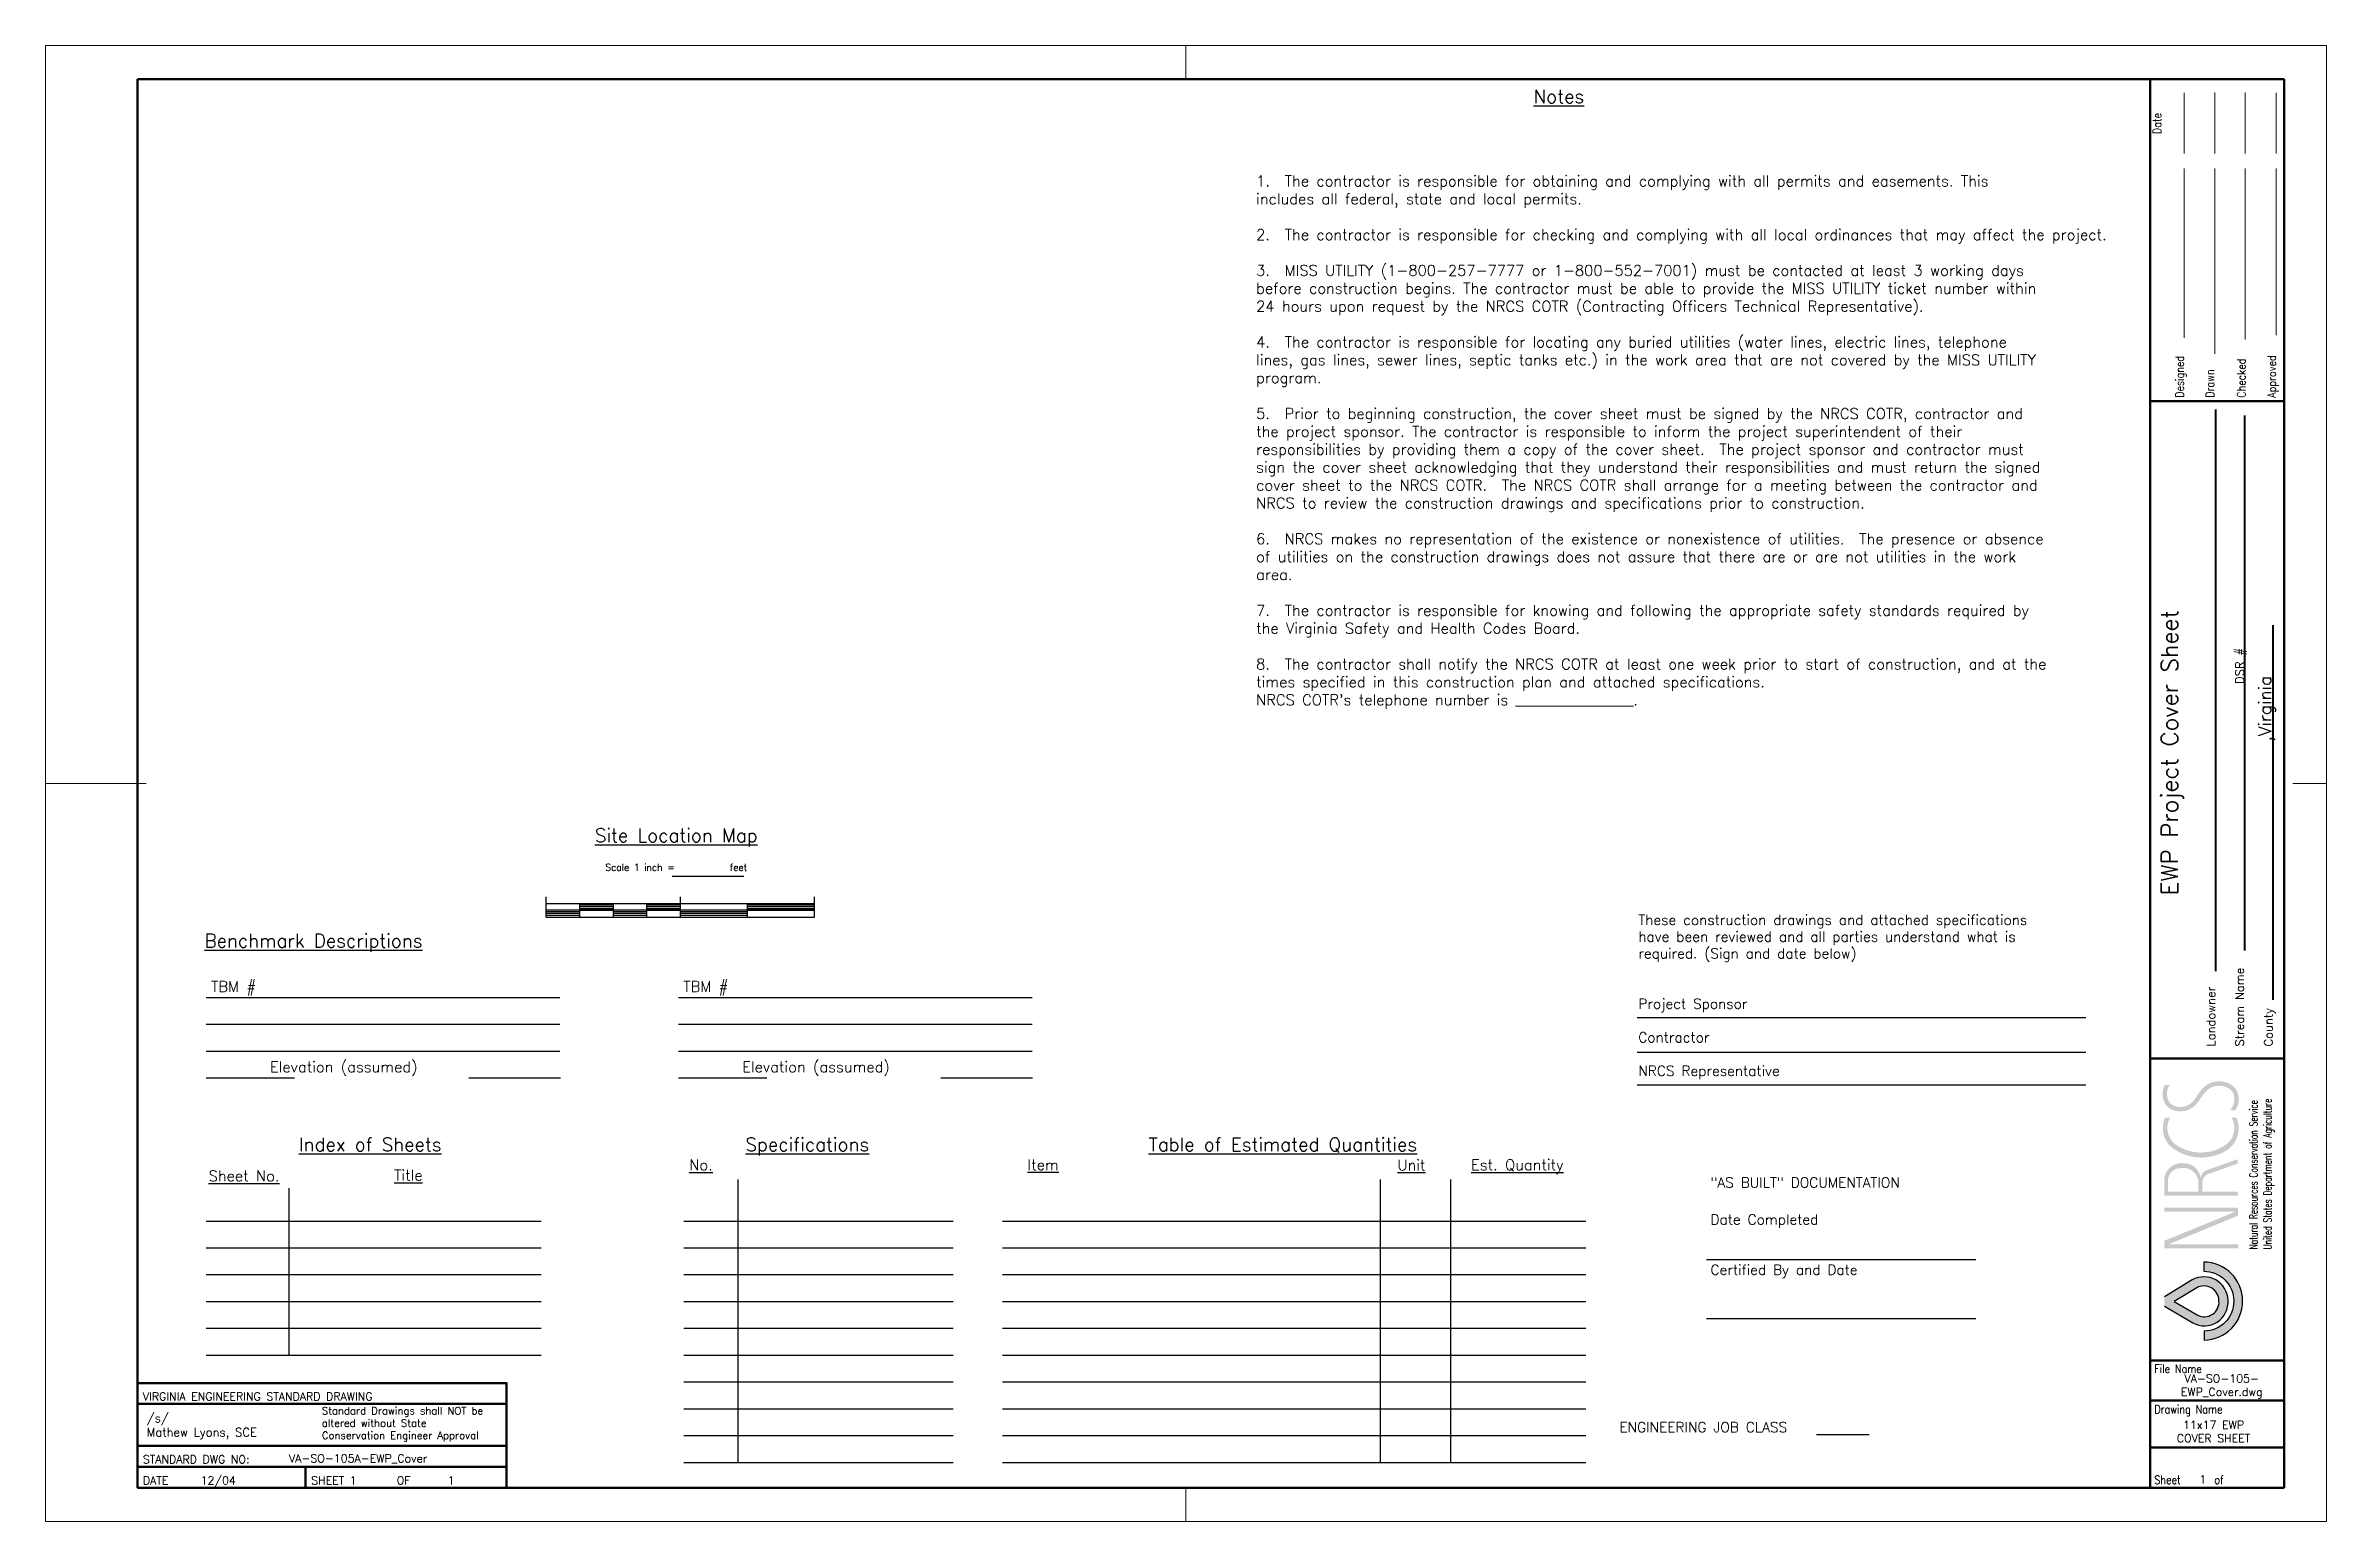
# Paper-space layout '11x17' of a CAD drawing. Header units: feet, sheet in inches. Extents: x -0.2 to 16.8, y -0.2 to 10.8.
# The model-space entities are those that its viewports show. They can reach past a viewport. Long polylines and large blocks are cut down to what shows.
import ezdxf

# ---------------------------------------------------------------- set-up
doc = ezdxf.new("R2010")
doc.units = ezdxf.units.FT
doc.header["$MEASUREMENT"] = 0
for name, color, linetype in [('1.Misc.Text.Lines', 7, 'Continuous'), ('1.Text.Note', 7, 'Continuous'), ('2.Misc.Scale', 7, 'Continuous')]:
    doc.layers.add(name, color=color, linetype=linetype)
doc.layers.add('2.trimline', color=6, linetype='Continuous', lineweight=0, plot=False)
for name, color, linetype, lineweight in [('4.Tblk.Brdr.Line', 7, 'Continuous', 50), ('4.Tblk.Logo', 7, 'Continuous', 20), ('4.Tblk.Text', 7, 'Continuous', 18)]:
    doc.layers.add(name, color=color, linetype=linetype, lineweight=lineweight)
doc.styles.add('001xB.NoteA', font='romans.shx', dxfattribs={"height": 0.063})
doc.styles.add('001xB.SUBTITLE', font='romans.shx', dxfattribs={"height": 0.094})
doc.styles.add('Notes_Dimensions', font='romans.shx', dxfattribs={"height": 0.09})
doc.styles.get("Standard").update_dxf_attribs({"font": 'romans.shx', "height": 0.156})
doc.styles.add('Text', font='romans.shx', dxfattribs={"height": 0.16})
doc.styles.add('Title Block Notes', font='romans.shx', dxfattribs={"height": 0.12})

msp = doc.modelspace()

# ---------------------------------------------------------------- linework, layer by layer
at = {"layer": '1.Misc.Text.Lines'}
for p, q in [((8.393753641458545, 8.929565621577495), (9.461866565551588, 8.929565621577495)), ((2.678787875544657, 4.276685917035584), (2.678787875544657, 1.789341836380975)), ((9.373644697409034, 4.405252408988083), (9.373644697409034, 0.189341836380974)), ((18.94894651520239, 4.405252408988083), (18.94894651520239, 0.189341836380974)), ((19.99870265719709, 4.405252408988083), (19.99870265719709, 0.189341836380974))]:
    msp.add_line(p, q, dxfattribs=at)
for points in [[(1.450233072510945, 7.121372771517082), (6.721713756029507, 7.121372771517082)], [(8.489761162864175, 7.121372771517082), (13.76124184638274, 7.121372771517082)], [(22.7805861625937, 6.824768067288858), (29.46717476309852, 6.824768067288858)], [(1.450233072510945, 6.721372771517082), (6.721713756029507, 6.721372771517082)], [(8.489761162864175, 6.721372771517082), (13.76124184638274, 6.721372771517082)], [(1.450233072510945, 6.321372771517082), (6.721713756029507, 6.321372771517082)], [(8.489761162864175, 6.321372771517082), (13.76124184638274, 6.321372771517082)], [(22.7805861625937, 6.306051024839292), (29.46717476309852, 6.306051024839292)], [(1.450233072510946, 5.921372771517081), (2.76585961393036, 5.921372771517081)], [(5.362158615331117, 5.921372771517081), (6.728522137315096, 5.921372771517081)], [(8.489761162864175, 5.921372771517081), (9.80538770428359, 5.921372771517081)], [(12.40168670568435, 5.921372771517081), (13.76805022766833, 5.921372771517081)], [(22.7805861625937, 5.821163293594324), (29.46717476309852, 5.821163293594324)], [(1.450233072510945, 3.785675281262522), (6.439946665367788, 3.785675281262522)], [(8.56998275011975, 3.785675281262522), (12.5849711521864, 3.785675281262522)], [(13.31945398883298, 3.785675281262522), (22.01430527002384, 3.785675281262522)], [(1.450233072510945, 3.389341836380977), (6.439946665367788, 3.389341836380977)], [(8.56998275011975, 3.389341836380977), (12.5849711521864, 3.389341836380977)], [(13.31945398883298, 3.389341836380977), (22.01430527002384, 3.389341836380977)], [(23.81642163995665, 3.213154492473166), (27.8314100420233, 3.213154492473166)], [(1.450233072510945, 2.989341836380977), (6.439946665367788, 2.989341836380977)], [(8.56998275011975, 2.989341836380977), (12.5849711521864, 2.989341836380977)], [(13.31945398883298, 2.989341836380977), (22.01430527002384, 2.989341836380977)], [(1.450233072510945, 2.589341836380976), (6.439946665367788, 2.589341836380976)], [(8.56998275011975, 2.589341836380976), (12.5849711521864, 2.589341836380976)], [(13.31945398883298, 2.589341836380976), (22.01430527002384, 2.589341836380976)], [(1.450233072510945, 2.189341836380976), (6.439946665367788, 2.189341836380976)], [(8.56998275011975, 2.189341836380976), (12.5849711521864, 2.189341836380976)], [(13.31945398883298, 2.189341836380976), (22.01430527002384, 2.189341836380976)], [(23.81642163995665, 2.335126373326233), (27.8314100420233, 2.335126373326233)], [(1.450233072510945, 1.789341836380975), (6.439946665367788, 1.789341836380975)], [(8.56998275011975, 1.789341836380975), (12.5849711521864, 1.789341836380975)], [(13.31945398883298, 1.789341836380975), (22.01430527002384, 1.789341836380975)], [(8.56998275011975, 1.389341836380975), (12.5849711521864, 1.389341836380975)], [(13.31945398883298, 1.389341836380975), (22.01430527002384, 1.389341836380975)], [(8.56998275011975, 0.9893418363809747), (12.5849711521864, 0.9893418363809747)], [(13.31945398883298, 0.9893418363809747), (22.01430527002384, 0.9893418363809747)], [(8.56998275011975, 0.5893418363809744), (12.5849711521864, 0.5893418363809744)], [(13.31945398883298, 0.5893418363809744), (22.01430527002384, 0.5893418363809744)], [(25.45188535418979, 0.6082712972311342), (26.23720212867272, 0.6082712972311346)], [(8.56998275011975, 0.189341836380974), (12.5849711521864, 0.189341836380974)], [(13.31945398883298, 0.189341836380974), (22.01430527002384, 0.189341836380974)]]:
    msp.add_lwpolyline(points, dxfattribs=at)

# ---------------------------------------------------------------- texts
at = {"layer": '1.Text.Note'}
for s, insert, char_height, width, attachment_point in [('{\\LNotes}', (21.23703671442283, 20.65252271627568), 0.2, 2.15, 1), ("1.  The contractor is responsible for obtaining and complying with all permits and easements. This includes all federal, state and local permits.\\P\\P2.  The contractor is responsible for checking and complying with all local ordinances that may affect the project.\\P\\P3.  MISS UTILITY (1-800-257-7777 or 1-800-552-7001) must be contacted at least 3 working days before construction begins. The contractor must be able to provide the MISS UTILITY ticket number within 24 hours upon request by the NRCS COTR (Contracting Officers Technical Representative).\\P\\P4.  The contractor is responsible for locating any buried utilities (water lines, electric lines, telephone lines, gas lines, sewer lines, septic tanks etc.) in the work area that are not covered by the MISS UTILITY program.\\P\\P5.  Prior to beginning construction, the cover sheet must be signed by the NRCS COTR, {\\Fromans.shx|c1;contractor} and the project sponsor. The contractor is responsible to inform the project superintendent of their responsibilities by providing them a copy of the cover sheet.  The project sponsor and contractor must sign the cover sheet acknowledging that they understand their responsibilities and must return the signed cover sheet to the NRCS COTR.  The NRCS COTR shall arrange for a meeting between the contractor and NRCS to review the construction drawings and specifications prior to construction.\\P\\P6.  NRCS makes no representation of the existence or nonexistence of utilities.  The presence or absence of utilities on the construction drawings does not assure that there are or are not utilities in the work area.\\P\\P7.  The contractor is responsible for knowing and following the appropriate safety standards required by the Virginia Safety and Health Codes Board.\\P\\P8.  The {\\Fromans.shx|c1;contractor} shall notify the NRCS COTR at least one week prior to start of construction, and at the times specified in this construction plan and attached specifications.  \\PNRCS COTR's telephone number is ________________.", (17.10081450211761, 19.37273565995939), 0.16, 12.78011984538637, 1), ('{\\LSite Location Map}', (8.456301621202883, 9.504269770490595), 0.2, 3.39, 5), ('These construction drawings and attached specifications have been reviewed and all parties understand what is required. (Sign and date below)\\P\\P\\PProject Sponsor\\P\\PContractor\\P\\PNRCS Representative', (22.79768344917136, 8.352597409766597), 0.15, 6.849999999999999, 1), ('{\\LBenchmark Descriptions}', (1.424604192600684, 8.067482924446496), 0.2, 3.883514733206652, 1), ('{\\LIndex of Sheets}', (2.831434976289294, 5.02984265994875), 0.2, 2.577439301412653, 1), ('{\\LSpecifications}', (9.488716204416095, 5.02984265994875), 0.2, 2.146653139858302, 1), ('{\\LTable of Estimated Quantities}', (15.49700881015947, 5.02984265994875), 0.2, 5.481414417038962, 1), ('{\\H0.8333x;"AS BUILT" DOCUMENTATION\\P}\\P{\\H0.8333x;Date Completed\\P\\P\\PCertified By and Date}', (23.87407712833255, 4.43697652130991), 0.18, 4.10907177372137, 1), ('{\\Fromans.shx|c1;ENGINEERING JOB CLASS}', (22.51605468586223, 0.7898171678942649), 0.15, 4.10907177372137, 1)]:
    msp.add_mtext(s, dxfattribs=dict(at, insert=insert, char_height=char_height, width=width, attachment_point=attachment_point))
at = {"layer": '1.Text.Note', "char_height": 0.12, "attachment_point": 5, "style": 'Title Block Notes'}
for s, insert, width in [('{\\H0.8333x;Scale 1 inch =            feet}', (8.456301621202883, 9.061187643481773), 3.211572154456761), ('{\\Fromans.shx|c1;\\H1.333x;\\LTitle}', (4.462889696217715, 4.471199177727605), 1.064109748200778)]:
    msp.add_mtext(s, dxfattribs=dict(at, insert=insert, width=width))
at = {"layer": '1.Text.Note', "char_height": 0.16, "attachment_point": 1, "line_spacing_factor": 1.5}
for s, insert, width in [('\\PTBM #\\P\\P\\P        Elevation (assumed)', (1.52158885004909, 7.765973324406188), 5.06), ('\\PTBM #\\P\\P\\P        Elevation (assumed)', (8.56111694040232, 7.765973324406188), 5.06), ('{\\LNo.}', (8.650686971090353, 4.705913403908466), 0.5975095581641885), ('\\P \\P{\\LItem}', (13.6919230383115, 5.506916149643176), 4.69), ('\\P{\\LEst. Quantity}', (20.30401644161285, 5.10600929803367), 2.167555482429976)]:
    msp.add_mtext(s, dxfattribs=dict(at, insert=insert, width=width))
at = {"layer": '1.Text.Note', "char_height": 0.16, "line_spacing_factor": 1.5}
for s, insert, width, attachment_point, style in [('{\\LSheet No.}', (2.013239718360452, 4.461178783267371), 1.756150435472088, 5, 'Text'), ('\\P\\P\\P{\\LUnit}', (19.20669345186247, 5.902472191118332), 1.8, 1, 'Notes_Dimensions')]:
    msp.add_mtext(s, dxfattribs=dict(at, insert=insert, width=width, attachment_point=attachment_point, style=style))

psp = doc.layouts.new('11x17')

# ---------------------------------------------------------------- hatches: boundary and pattern name
at = {"layer": '4.Tblk.Logo', "lineweight": 20}
h = psp.add_hatch(color=256, dxfattribs=at)
h.paths.add_polyline_path([(16.11180712201745, 1.803406554986891), (16.11180712201745, 1.834224046987961), (15.59279859915376, 1.834224046987961), (16.10887487338977, 2.047011457559369), (16.10887487338977, 2.107178924843472), (15.5605438355957, 2.107178924843472), (15.5605438355957, 2.076361450796304), (16.08834910434245, 2.076361450796304), (15.56200995990955, 1.860639024742673), (15.56200995990955, 1.803406554986891)])
h.paths.add_polyline_path([(16.10782740568658, 2.196498389641972), (16.10782740568658, 2.225427920254168), (15.84434959798227, 2.225427920254168), (15.84434959798227, 2.304984120460743, -0.2909195284243397), (15.89203863849893, 2.359226994847083), (16.10782740568658, 2.435331182140152), (16.10782740568658, 2.46836610436859), (15.88008308058937, 2.387756099398421, 0.2535773356881624), (15.83439103774071, 2.342338846639889), (15.8317845595623, 2.323930174535596, 0.4020052294611631), (15.70124020293609, 2.438909285365531, 0.4227135857037471), (15.55987238806236, 2.31688153045924), (15.55987238806236, 2.196498389641972)])
h.paths.add_polyline_path([(15.81488972761837, 2.225881597612902), (15.81488972761837, 2.305927005966657, 0.4195188246587601), (15.68320899996716, 2.401620396175366, 0.4466814153464093), (15.58820647109614, 2.298704866019426), (15.58820647109614, 2.225881597612902)], flags=16)
h.paths.add_polyline_path([(16.04108887333441, 2.544963643793116, 0.3448591340221707), (16.09733935701107, 2.778934675605042), (16.06108905082679, 2.778934675605042, -0.416699506186028), (16.00587735283613, 2.567229724238009, -0.3074113279221537), (15.64047746767011, 2.581658156581033, -0.3717730025601387), (15.60367260122009, 2.777303329455725), (15.56592693114465, 2.777303329455725, 0.297908916092236), (15.6023350739132, 2.567185786459182, 0.3415991672635696)])
h.paths.add_polyline_path([(15.61068325627682, 2.87908124375314, -0.3652993477588803), (15.6023374802661, 3.022566957890694), (15.56459181019066, 3.022566957890694, 0.3342154096734312), (15.58930265933799, 2.8530938646495, 0.3549836583971578), (15.78482293487492, 2.864550728478397, 0.0684937296960168), (15.82858237664864, 2.917704900690557, -0.05167385557958963), (15.87388580132891, 2.976654554240687, -0.1124011771345428), (15.91918923556033, 3.006885132914858, -0.2241067274826346), (16.03773322116259, 2.997815948540277, -0.261746780318118), (16.08228159688336, 2.923751023606959, -0.1861403369734101), (16.04981413823113, 2.831547729924429), (16.08755980830657, 2.831547729924429, 0.1836176790238476), (16.11535320331782, 2.924726853430384, 0.261746780318136), (16.054094958035, 3.026573155680714, 0.2241067274826459), (15.90739243914872, 3.037796603122905, 0.112401177134577), (15.84986968621969, 2.999412181776533, 0.05167385557957647), (15.80041016932876, 2.935054544223666, -0.06486815243433695), (15.76469750947057, 2.891030858180718, -0.3598674709814251)])
at = {"layer": '4.Tblk.Logo', "lineweight": 30}
h = psp.add_hatch(color=256, dxfattribs=at)
edge = h.paths.add_edge_path()
edge.add_arc((15.85344166525293, 1.410541538680896), 0.2909783258605586, 270.6241969356223, 449.838363132875)
edge.add_line((15.85426254181675, 1.701518706655086), (15.85426254181675, 1.633331999669281))
edge.add_arc((15.85522790060118, 1.409960673507381), 0.223373412179938, -89.6450743793165, 90.24761745680712, ccw=False)
edge.add_line((15.85661160531017, 1.186591547104051), (15.85661160531017, 1.119580480116958))
h = psp.add_hatch(color=256, dxfattribs=at)
edge = h.paths.add_edge_path(flags=16)
edge.add_line((15.63506759674673, 1.407982166262789), (15.80675650179423, 1.307163634873054))
edge.add_arc((15.85868984574563, 1.404000787590146), 0.1098840587179425, 241.7955341824036, 365.0694461726389)
edge.add_arc((15.85605667090237, 1.411635656199692), 0.1121066049397113, 1.060471295289722, 118.7246599001055)
edge.add_line((15.80217812742718, 1.509946354621077), (15.63506759674673, 1.407982166262789))
edge = h.paths.add_edge_path()
edge.add_line((15.56089135506229, 1.37321509934427), (15.56089135506229, 1.441843319698185))
edge.add_line((15.56089135506229, 1.441843319698185), (15.76818273615523, 1.56832426222614))
edge.add_arc((15.85605667090237, 1.411635656199689), 0.1796472868329962, 1.8128112037867936, 119.2845329873663, ccw=False)
edge.add_arc((15.85868984574564, 1.404000787590144), 0.1774247406112285, -118.67693267372408, 4.30479088013459, ccw=False)
edge.add_line((15.77354897890686, 1.248339066621552), (15.56089135506229, 1.37321509934427))

# ---------------------------------------------------------------- linework, layer by layer
at = {"layer": '1.Text.Note', "lineweight": 40}
for p, q in [((15.94406372834836, 3.87032805601479), (15.94406372834837, 8.057606846137796)), ((16.16172604244421, 4.025037133899142), (16.16172604244422, 8.012528968803696)), ((16.37292478868935, 3.655689430061848), (16.37292478868936, 6.450105029434754))]:
    psp.add_line(p, q, dxfattribs=at)
at = {"layer": '2.Misc.Scale', "ltscale": 0.5}
for p, q in [((3.500555759097923, 4.373648357491929), (3.500555759097923, 4.423648357491929)), ((4.500555759097923, 4.373648357491929), (4.500555759097923, 4.423648357491929)), ((5.500555759097923, 4.373648357491929), (5.500555759097923, 4.423648357491929)), ((3.500555759097923, 4.273648357491931), (3.500555759097923, 4.373648357491929)), ((3.500555759097923, 4.373648357491929), (5.500555759097923, 4.373648357491929)), ((5.500555759097923, 4.32364835749193), (3.500555759097923, 4.32364835749193)), ((3.500555759097923, 4.315315024158599), (3.750555759097923, 4.315315024158599)), ((3.500555759097923, 4.301426135269709), (3.750555759097923, 4.301426135269709)), ((3.500555759097923, 4.28753724638082), (3.750555759097923, 4.28753724638082)), ((3.500555759097923, 4.273648357491931), (3.750555759097923, 4.273648357491931)), ((3.500555759097923, 4.273648357491931), (5.500555759097923, 4.273648357491931)), ((3.750555759097913, 4.273648357491931), (3.750555759097923, 4.373648357491929)), ((3.750555759097923, 4.365315024158599), (4.000555759097923, 4.365315024158599)), ((3.750555759097923, 4.35142613526971), (4.000555759097923, 4.35142613526971)), ((3.750555759097923, 4.337537246380821), (4.000555759097923, 4.337537246380821)), ((3.750555759097923, 4.32364835749193), (4.000555759097923, 4.32364835749193)), ((4.000555759097923, 4.273648357491931), (4.000555759097923, 4.373648357491929)), ((4.000555759097923, 4.315315024158599), (4.250555759097923, 4.315315024158599)), ((4.000555759097923, 4.301426135269709), (4.250555759097923, 4.301426135269709)), ((4.000555759097923, 4.28753724638082), (4.250555759097923, 4.28753724638082)), ((4.000555759097923, 4.273648357491931), (4.250555759097923, 4.273648357491931)), ((4.250555759097912, 4.273648357491931), (4.250555759097923, 4.373648357491929)), ((4.250555759097923, 4.365315024158599), (4.500555759097923, 4.365315024158599)), ((4.250555759097923, 4.35142613526971), (4.500555759097923, 4.35142613526971)), ((4.250555759097923, 4.337537246380821), (4.500555759097923, 4.337537246380821)), ((4.250555759097923, 4.32364835749193), (4.500555759097923, 4.32364835749193)), ((4.500555759097923, 4.273648357491931), (4.500555759097923, 4.373648357491929)), ((4.500555759097923, 4.315315024158599), (5.000555759097923, 4.315315024158599)), ((4.500555759097923, 4.301426135269709), (5.000555759097923, 4.301426135269709)), ((4.500555759097923, 4.28753724638082), (5.000555759097923, 4.28753724638082)), ((4.500555759097923, 4.273648357491931), (5.000555759097923, 4.273648357491931)), ((5.000555759097923, 4.273648357491931), (5.000555759097923, 4.373648357491929)), ((5.000555759097923, 4.365315024158589), (5.500555759097923, 4.365315024158589)), ((5.000555759097923, 4.35142613526971), (5.500555759097923, 4.35142613526971)), ((5.000555759097923, 4.337537246380821), (5.500555759097923, 4.337537246380821)), ((5.000555759097923, 4.32364835749193), (5.500555759097923, 4.32364835749193)), ((5.500555759097923, 4.273648357491931), (5.500555759097923, 4.373648357491929))]:
    psp.add_line(p, q, dxfattribs=at)
at = {"layer": '2.trimline'}
for p, q in [((8.26875050499702, 10.51874985031539), (8.26875050499702, 10.76874985031539)), ((-0.2312498825170479, 5.268749947043371), (0.5187501174829521, 5.268749947043371)), ((16.51875089251109, 5.268749947043371), (16.76875089251109, 5.268749947043371)), ((8.26875050499702, 0.01875004377135525), (8.26875050499702, -0.2312499562286447))]:
    psp.add_line(p, q, dxfattribs=at)
psp.add_lwpolyline([(-0.2312498825170479, 10.76874985031539), (16.76875089251109, 10.76874985031539), (16.76875089251109, -0.2312499562286447), (-0.2312498825170479, -0.2312499562286447)], close=True, dxfattribs=at)
at = {"layer": '4.Tblk.Brdr.Line'}
for p, q in [((0.4548117691587592, 10.51875004377136), (16.45481176915876, 10.51875004377135)), ((0.4548117691587521, 0.01875004377136219), (0.4548117691587592, 10.51875004377136)), ((16.45481176915877, 10.51875004377135), (16.45481176915875, 0.01875004377134798)), ((16.45481176915875, 8.118750043771351), (15.45481176915876, 8.118750043771351)), ((16.45481176915876, 3.218750043771351), (15.45481176915875, 3.218750043771351)), ((16.45481176915875, 0.9687500437713508), (15.45481176915875, 0.9687500437713508)), ((16.45481176915875, 0.6687500437713536), (15.45481176915875, 0.6687500437713536)), ((16.45481176915875, 0.3187500437713451), (15.45481176915875, 0.3187500437713451))]:
    psp.add_line(p, q, dxfattribs=at)
at = {"layer": '4.Tblk.Brdr.Line', "color": 0}
psp.add_line((16.45481176915875, 0.01875004377134798), (0.4548117691587521, 0.01875004377136219), dxfattribs=at)
at = {"layer": '4.Tblk.Brdr.Line'}
for points in [[(15.45481176915876, 10.51875004377135), (15.45481176915875, 0.01875004377134798)], [(3.204811769158752, 0.6437500437713621), (0.4548117691587521, 0.6437500437713621)], [(3.204811769158752, 0.3312500437713622), (0.4548117691587521, 0.3312500437713622)], [(3.204811769158752, 0.1750000437713622), (0.4548117691587521, 0.1750000437713622)], [(1.704811769158752, 0.1750000437713622), (1.704811769158752, 0.01875004377136219)]]:
    psp.add_lwpolyline(points, dxfattribs=at)
psp.add_lwpolyline([(0.4548117691587521, 0.01875004377136219), (3.204811769158752, 0.01875004377136216), (3.204811769158752, 0.8000000437713621), (0.4548117691587521, 0.8000000437713621)], close=True, dxfattribs=at)
at = {"layer": '4.Tblk.Logo', "lineweight": 30}
psp.add_lwpolyline([(15.85661160531017, 1.119580480116958, 0.9931657133227865), (15.85426254181675, 1.701518706655086), (15.85426254181675, 1.633331999669281, -0.9990639977997765), (15.85661160531017, 1.186591547104051), (15.85661160531017, 1.119580480116958)], format="xyb", close=True, dxfattribs=at)
for points in [[(15.5608913550623, 1.373215099344271), (15.77354897890687, 1.248339066621554, 0.5948295144615369), (16.03561404642535, 1.417318662601062, 0.5627338440588167), (15.76818273615524, 1.568324262226142), (15.5608913550623, 1.441843319698186)], [(15.63506759674674, 1.40798216626279), (15.80675650179423, 1.307163634873056, 0.596556830185391), (15.96814407406706, 1.413710487013411, 0.5638400993871066), (15.80217812742719, 1.509946354621078), (15.63506759674674, 1.40798216626279)]]:
    psp.add_lwpolyline(points, format="xyb", dxfattribs=at)
at = {"layer": '4.Tblk.Text'}
for p, q in [((15.70861502233259, 9.964608617684931), (15.70861502233259, 10.41797871198425)), ((15.9374854141783, 9.964608617684931), (15.9374854141783, 10.42012161817321)), ((16.16291494909041, 9.964608617684931), (16.16291494909041, 10.42012161817321)), ((16.39519568029158, 9.964608617684931), (16.39519568029158, 10.41583580579528)), ((15.70946760717146, 8.589629598519892), (15.70946760717146, 9.853576131723017)), ((15.93619223180525, 9.853576131723017), (15.93619223180525, 8.471207090280146)), ((16.16291494909041, 9.853576131723017), (16.16291494909041, 8.578350492379755)), ((16.39519568029158, 8.609507032296747), (16.39519568029158, 9.853576131723017))]:
    psp.add_line(p, q, dxfattribs=at)

# ---------------------------------------------------------------- texts
at = {"insert": (0.5219269509390356, 0.4754915389189705), "char_height": 0.063, "width": 1.06554934248057, "attachment_point": 4, "style": 'Notes_Dimensions'}
psp.add_mtext('/s/\\PMathew Lyons, SCE', dxfattribs=at)
at = {"layer": '1.Text.Note'}
for s, insert, char_height, width, attachment_point, rotation, style in [('Stream Name                                                 DSR #              ', (16.17474003760137, 3.308697081139796), 0.063, 4.751972205674819, 7, 89.99999999999993, '001xB.NoteA'), ('                                 ,Virginia', (16.389019757719, 3.454242079502821), 0.094, 4.751972205674818, 7, 89.99999999999997, '001xB.SUBTITLE'), ('Landowner', (15.87646031748375, 3.308697081139796), 0.063, 4.745210148568081, 1, 90, '001xB.NoteA'), ('County', (16.389019757719, 3.308697081139799), 0.063, 4.706780960931145, 7, 89.99999999999999, '001xB.NoteA')]:
    psp.add_mtext(s, dxfattribs=dict(at, insert=insert, char_height=char_height, width=width, attachment_point=attachment_point, rotation=rotation, style=style))
at = {"layer": '2.Misc.Scale', "insert": (15.62007426155304, 5.499002272236087), "char_height": 0.06, "width": 2.566477972945904, "attachment_point": 5, "rotation": 90, "style": 'Title Block Notes'}
psp.add_mtext('{\\H2.083x;EWP Project Cover Sheet}', dxfattribs=at)
at = {"layer": '2.Misc.Scale', "char_height": 0.06, "attachment_point": 5, "style": 'Title Block Notes'}
for s, insert, width in [('VA-SO-105- EWP_Cover.dwg', (15.98874229385853, 0.7737645915429103), 1), ('11x17 EWP COVER SHEET', (15.92777291553417, 0.4381650357379437), 0.6659026584290331), ('1', (15.84844973730137, 0.0819452463336175), 0.1323100112402749)]:
    psp.add_mtext(s, dxfattribs=dict(at, insert=insert, width=width))
at = {"layer": '4.Tblk.Logo', "width": 0.68}
for s, p in [('Natural Resources Conservation Service', (16.25549913830012, 1.795057224361994)), ('United States Department of Agriculture', (16.36075299954982, 1.795057224361994))]:
    psp.add_text(s, height=0.06058, rotation=90, dxfattribs=at).set_placement(p)
at = {"layer": '4.Tblk.Text', "style": 'Notes_Dimensions', "width": 0.84}
for s, p in [('Date', (15.53757734838239, 10.10860771741638)), ('Designed', (15.70639296117536, 8.143528409860227)), ('Drawn', (15.93191595617048, 8.143528409860227)), ('Checked', (16.16653891149274, 8.143528409860227)), ('Approved', (16.39316816869489, 8.143528409860227))]:
    psp.add_text(s, height=0.0625, rotation=90, dxfattribs=at).set_placement(p)
for s, p in [('File Name', (15.48635550084821, 0.8752110442138592)), ('Drawing Name', (15.48635550084821, 0.5730180076655136)), ('Sheet      of', (15.48635550084821, 0.04722705688246603))]:
    psp.add_text(s, height=0.0625, dxfattribs=at).set_placement(p)
at = {"layer": '4.Tblk.Text', "style": 'Title Block Notes'}
for s, p in [('VIRGINIA ENGINEERING STANDARD DRAWING', (0.4935246785608456, 0.6701938849431028)), ('STANDARD DWG NO:', (0.4935246785608456, 0.2014438849431029)), ('VA-SO-105A-EWP_Cover', (1.582644685768734, 0.2081412930682197)), ('DATE     12/04', (0.4935246785608456, 0.04424041871750345)), ('SHEET 1      OF      1', (1.748015327123973, 0.04424041871750345))]:
    psp.add_text(s, height=0.06, dxfattribs=at).set_placement(p)
at = {"layer": '4.Tblk.Text', "insert": (1.827914424523406, 0.6209357079443121), "char_height": 0.055, "width": 1.376897344635347, "attachment_point": 1, "style": 'Title Block Notes'}
psp.add_mtext('Standard Drawings shall NOT be altered without State Conservation Engineer Approval', dxfattribs=at)

# ---------------------------------------------------------------- viewports
at = {"layer": '4.Tblk.Brdr.Line'}
psp.add_viewport(center=(7.954811769158756, 5.268750043771355), size=(14.99999999999999, 10.50000000000001), view_center_point=(15.42717260075203, 10.31080930448021), view_height=20.99999998837844, dxfattribs=at)

doc.saveas('drawing.dxf')
